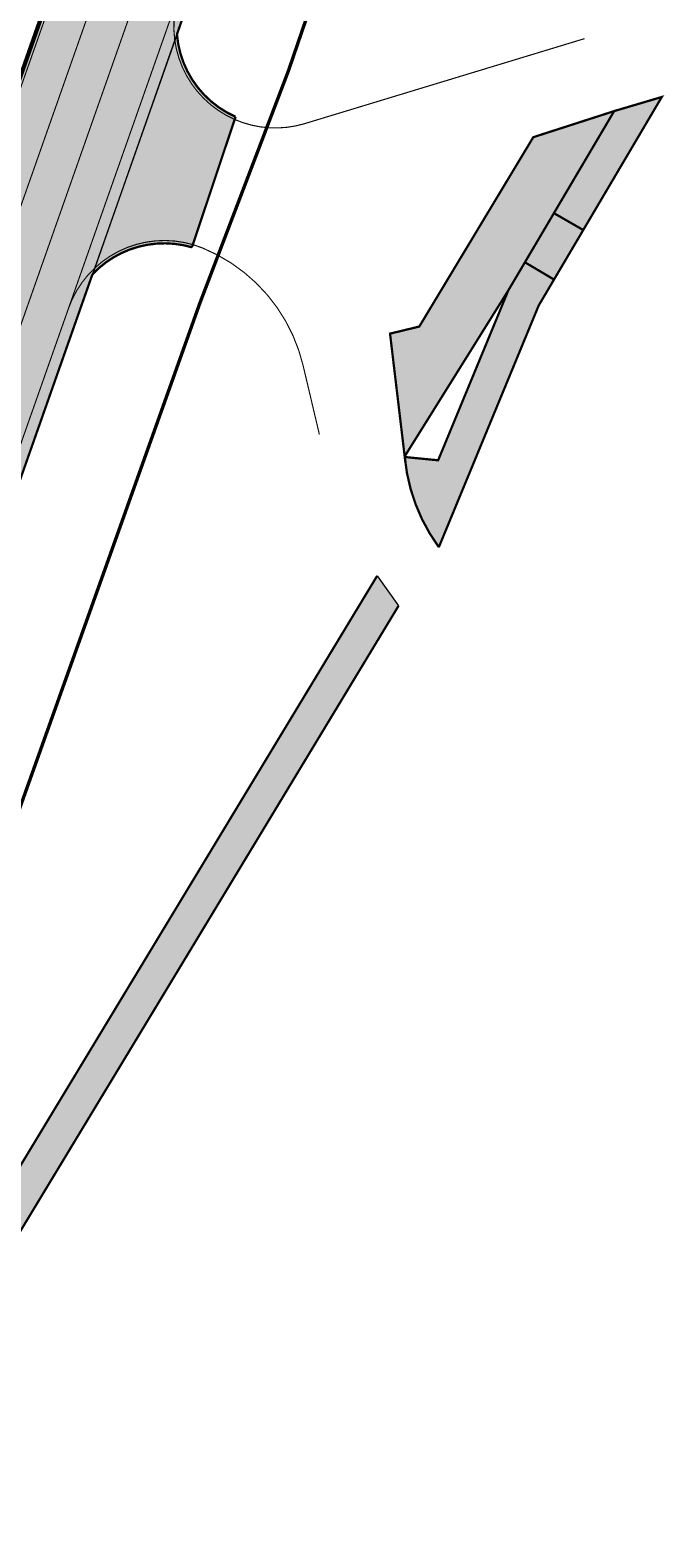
# Model space of a CAD drawing. Header units: metres. Extents: x 751 to 535790, y 161 to 6579518.
# Drawn here: x 535733.5 to 535789.8, y 6579283.6 to 6579415.6 of the extents above; entities that cross this region are included whole.
import ezdxf

# ---------------------------------------------------------------- set-up
doc = ezdxf.new("R2010")
doc.units = ezdxf.units.M
for name, pattern in [('08136_Kogujatee$0$911', [2, 1, 1]), ('08136_Kogujatee$0$921', [4, 1, -3]), ('08136_Kogujatee$0$923_rada', [1, 0.5, -0.5]), ('08136_Kogujatee$0$DOT', [0.25, 0, -0.25]), ('13132-geo$0$KATASTRIPIIR', [0.02, 0.01, 0.01])]:
    doc.linetypes.add(name, pattern=pattern)
for name, color, linetype, lineweight in [('-GEODEESIA', 7, 'Continuous', 9), ('-KOGUJATEE', 7, 'Continuous', 9), ('DP_KR-olemasolev', 36, 'Continuous', 9)]:
    doc.layers.add(name, color=color, linetype=linetype, lineweight=lineweight)
doc.layers.add('08136_Kogujatee$0$K-T_kate_kõnnitee', color=7, linetype='Continuous', true_color=0xffffcc)
for name, color, linetype in [('08136_Kogujatee$0$K-T_kate_sõidutee', 254, 'Continuous'), ('08136_Kogujatee$0$K-T_KM', 7, 'Continuous'), ('08136_Kogujatee$0$K-T_tee', 250, 'Continuous'), ('08136_Kogujatee$0$K-T_tee äärekivi', 250, 'Continuous'), ('13132-geo$0$PIIR', 7, 'Continuous')]:
    doc.layers.add(name, color=color, linetype=linetype)

# ---------------------------------------------------------------- blocks, each defined once
blk = doc.blocks.new('13132-geo')
at = {"layer": '13132-geo$0$PIIR', "linetype": '13132-geo$0$KATASTRIPIIR', "lineweight": 0, "ltscale": 0.5, "flags": 128}
blk.add_lwpolyline([(535731.43, 6579485.3), (535729.49, 6579479.78), (535708.24, 6579419.48), (535683, 6579412.43), (535677.58, 6579380.08), (535690.47, 6579363.76), (535630.21, 6579219.02), (535561.29, 6579092.49), (535513.98, 6579029.28), (535479, 6578983.11), (535467.5700000001, 6578969.34), (535433.13, 6578912.93), (535360.61, 6578814.9), (535242.98, 6578647.68), (535186.55, 6578567.350000001), (535185.17, 6578569.600000001), (535150.18, 6578519.58), (535154.25, 6578516.72), (535131.12, 6578483.04), (535080.35, 6578410.97), (534998.62, 6578298.33), (534986.47, 6578281.58), (534978.42, 6578287.45), (534848.14, 6578103.61), (534789.63, 6578021.05), (534799.84, 6578013.86), (534769.95, 6577971.77), (534659.8, 6577815.18), (534626.79, 6577769.36), (534540.6900000001, 6577650.32), (534455.0700000001, 6577532.32), (534418.45, 6577480.94), (534364.53, 6577405.28), (534277.65, 6577286.41), (534268.81, 6577274.32), (534188.6900000001, 6577165.4), (534141.75, 6577101.29), (534144.74, 6577100.84), (533888.67, 6576751.100000001), (533556.3, 6576293.640000001), (533520.05, 6576242.25), (533373.27, 6576040.57), (533365.58, 6576045.03), (533149.23, 6575741.41), (533155.72, 6575736.74), (533124.9, 6575691.640000001), (533122.81, 6575694.07), (533093.97, 6575667.4), (533075.67, 6575632.08), (533063.31, 6575612.9), (533112.93, 6575576.93), (533162.02, 6575646.640000001), (533163.13, 6575648.22), (533432.11, 6576030.36), (533574.97, 6576227.98), (533825.9400000001, 6576575.42), (533935.08, 6576727.75), (534036.84, 6576863.94), (534154.72, 6577026.810000001), (534192.15, 6577082.140000001), (534292.89, 6577221.5), (534382.11, 6577346.2), (534467.77, 6577464.59), (534565.66, 6577599.04), (534664.54, 6577736.42), (534757.77, 6577867.18), (534907.8200000001, 6578081.65), (534930.58, 6578065.73), (534962, 6578110.82), (534938.8, 6578126.12), (535035.14, 6578263.93), (535157.31, 6578434.68), (535215.25, 6578513.17), (535260.27, 6578577.19), (535258.03, 6578579.15), (535269.48, 6578595.71), (535386.38, 6578763.49), (535408.54, 6578738.69), (535436.4, 6578767.66), (535447.75, 6578820.57), (535458.1900000001, 6578850.100000001), (535467.46, 6578866.850000001), (535558.87, 6579005.600000001), (535618.47, 6579097.33), (535654.98, 6579166.51), (535675.34, 6579177.59), (535675.45, 6579194.38), (535688.75, 6579232.54), (535704.53, 6579267.76), (535715.83, 6579299.46), (535748.6, 6579391.34), (535756.45, 6579411.93), (535774.73, 6579465.34), (535777.54, 6579473.54)], close=True, dxfattribs=at)
blk = doc.blocks.new('08136_Kogujatee')
at = {"layer": '08136_Kogujatee$0$K-T_kate_kõnnitee'}
blk.add_hatch(color=256, dxfattribs=at).paths.add_polyline_path([(535785.3364394337, 6579408.361745501), (535779.9936901337, 6579399.31239986), (535782.5943255264, 6579397.816454994), (535789.5595710515, 6579409.613923057)])
h = blk.add_hatch(color=256, dxfattribs=at)
edge = h.paths.add_edge_path()
edge.add_line((535777.4208347863, 6579394.954595288), (535775.9533925337, 6579392.469097391))
edge.add_line((535775.9533925337, 6579392.469097391), (535769.7264022502, 6579377.39979653))
edge.add_line((535769.7264022502, 6579377.39979653), (535766.7656047246, 6579377.688531866))
edge.add_arc((535782.6927731878, 6579379.14412518), 15.99354392086243, 185.2217894219479, 216.213040295722)
edge.add_line((535769.7887681724, 6579369.69531035), (535778.6448188124, 6579391.126930676))
edge.add_line((535778.6448188124, 6579391.126930676), (535780.0024944722, 6579393.426510092))
edge.add_line((535780.0024944722, 6579393.426510092), (535777.4208347861, 6579394.954595288))
h = blk.add_hatch(color=256, dxfattribs=at)
edge = h.paths.add_edge_path()
edge.add_line((535764.3167575463, 6579367.15121296), (535766.2197061976, 6579364.500767422))
edge.add_line((535766.2197061976, 6579364.500767422), (535694.4802579993, 6579245.895298999))
edge.add_arc((535865.6110005432, 6579142.385534116), 200.0000061743151, 148.8320264258974, 156.575288898871)
edge.add_line((535682.094344, 6579221.894271), (535671.3148120571, 6579197.01369261))
edge.add_arc((535688.9664306385, 6579205.300450824), 19.5000000062506, 191.9372846190766, 205.1482556013338, ccw=False)
edge.add_line((535669.8881260738, 6579201.267053351), (535679.3415943029, 6579223.08690217))
edge.add_arc((535865.6109994547, 6579142.385534678), 203.000004952398, 148.8320264021485, 156.5752888751969, ccw=False)
edge.add_line((535691.913296941, 6579247.447945425), (535764.3167575463, 6579367.15121296))
at = {"layer": '08136_Kogujatee$0$K-T_kate_sõidutee'}
h = blk.add_hatch(color=256, dxfattribs=at)
edge = h.paths.add_edge_path()
edge.add_line((535327.5711535427, 6578683.389688428), (535296.7457613313, 6578643.867847758))
edge.add_arc((552598.2910024045, 6566461.180757231), 21160.37174707958, 144.8491424383722, 144.9636125474701)
edge.add_line((535272.4407567674, 6578609.27714063), (535075.2210837819, 6578327.799887177))
edge.add_line((535075.2210837819, 6578327.799887177), (535046.155275312, 6578290.67311009))
edge.add_line((535046.155275312, 6578290.67311009), (534861.050375788, 6578026.486389111))
edge.add_line((534861.050375788, 6578026.486389111), (534852.966269657, 6578034.229128374))
edge.add_line((534852.966269657, 6578034.229128374), (535261.5061379995, 6578617.212661999))
edge.add_arc((535425.2936543734, 6578502.435250655), 200.0005116865176, 144.9037837735345, 144.9783734246571, ccw=False)
edge.add_line((535261.655698, 6578617.425789), (535375.2591022023, 6578779.088834526))
edge.add_line((535375.2591022023, 6578779.088834526), (535519.0208810001, 6578983.668681001))
edge.add_arc((534131.7863223304, 6579958.502278802), 1695.500004178312, 324.903626799992, 333.329087242539)
edge.add_line((535646.8840717024, 6579197.450983542), (535643.9780351812, 6579198.910719628))
edge.add_line((535643.9780351812, 6579198.910719628), (535654.3939180797, 6579219.010084459))
edge.add_arc((535654.8934891332, 6579218.989377884), 0.4999999997638523, 177.6265225842917, 310.7741638855893)
edge.add_arc((535640.4777900783, 6579235.705359036), 22.57343210961179, 310.7741635698993, 332.7330363708171)
edge.add_arc((534597.5507025626, 6579741.141920945), 1181.515826795186, 334.1167069500335, 335.1829747954353)
edge.add_line((535669.956851, 6579245.233964), (535671.880005, 6579249.381266))
edge.add_arc((534950.1963338386, 6579584.034727157), 795.5000064648705, 335.1222738824459, 340.6044683512804)
edge.add_line((535700.550569, 6579319.859062), (535741.056557, 6579434.910686))
edge.add_line((535741.056557, 6579434.910686), (535756.3073943069, 6579478.937561114))
edge.add_line((535756.3073943069, 6579478.937561114), (535766.2990338568, 6579476.389270481))
edge.add_line((535766.2990338568, 6579476.389270481), (535760.270486106, 6579458.908323599))
edge.add_line((535760.270486106, 6579458.908323599), (535757.5748413542, 6579446.698554993))
edge.add_line((535757.5748413542, 6579446.698554993), (535752.149586632, 6579431.036660133))
edge.add_line((535752.149586632, 6579431.036660133), (535742.7026461029, 6579404.203940377))
edge.add_line((535742.7026461029, 6579404.203940377), (535739.8141337719, 6579395.999523122))
edge.add_line((535739.8141337719, 6579395.999523122), (535738.4478083346, 6579392.118665881))
edge.add_line((535738.4478083346, 6579392.118665881), (535738.0925844394, 6579391.109701847))
edge.add_line((535738.0925844394, 6579391.109701847), (535730.9648656611, 6579370.864408688))
edge.add_line((535730.9648656611, 6579370.864408688), (535711.6337343925, 6579315.95702081))
edge.add_arc((534952.7845769792, 6579583.062108654), 804.4856565898361, 335.75875219058724, 340.60859089849794, ccw=False)
edge.add_line((535686.3345274648, 6579252.756732068), (535676.3684412859, 6579223.002255169))
edge.add_arc((534455.1629843661, 6579800.739225978), 1350.971049079408, 334.23781295169863, 334.68175661658506, ccw=False)
edge.add_line((535671.8553611902, 6579213.557452054), (535671.179119181, 6579213.8838098))
edge.add_arc((535688.966430632, 6579205.300450821), 19.75000000041237, 154.2401270875827, 234.9535034004047)
edge.add_line((535677.6251707901, 6579189.131396267), (535687.0464805625, 6579182.523123544))
edge.add_line((535687.0464805625, 6579182.523123544), (535683.2868474738, 6579177.220647511))
edge.add_arc((535670.386688527, 6579155.899023091), 24.92038861549227, 58.82492837928949, 152.3821498078122)
edge.add_line((535648.3057489556, 6579167.451420089), (535647.7171067898, 6579166.306096771))
edge.add_arc((534209.6787477274, 6579906.113914666), 1617.179621920021, 324.8931312980676, 332.7761618852978, ccw=False)
edge.add_line((535532.6623127314, 6578976.068530675), (535473.9270615358, 6578892.151799708))
edge.add_line((535473.9270615358, 6578892.151799708), (535470.4253759843, 6578887.020691676))
edge.add_arc((535637.701308305, 6578768.385684142), 205.0743829599586, 144.6550694973622, 145.9707415731635)
edge.add_line((535467.7455218727, 6578883.148627658), (535451.3129372292, 6578864.202160386))
edge.add_line((535451.3129372292, 6578864.202160386), (535391.1408370074, 6578778.232562177))
edge.add_arc((535396.9305296459, 6578783.257869509), 7.666436892738719, 220.9571573370018, 242.7030154105623)
edge.add_line((535393.4146803209, 6578776.445156529), (535385.0379250555, 6578765.175663485))
edge.add_line((535385.0379250555, 6578765.175663485), (535327.5711535427, 6578683.389688428))
h = blk.add_hatch(color=256, dxfattribs=at)
edge = h.paths.add_edge_path()
edge.add_arc((535745.4395430598, 6579387.887683178), 8.750000248930137, 73.70736036931669, 136.7089638860339, ccw=False)
edge.add_line((535747.8942979447, 6579396.286295136), (535751.7645171195, 6579407.856861592))
edge.add_arc((535755.2895923011, 6579415.865378619), 8.750000000356675, 184.4999759168015, 246.2425479129194, ccw=False)
edge.add_line((535746.5665653415, 6579415.178865198), (535739.0705924892, 6579393.887597593))
h = blk.add_hatch(color=256, dxfattribs=at)
h.paths.add_polyline_path([(535782.5943255305, 6579397.816454992), (535779.9936901336, 6579399.31239986), (535777.4208347861, 6579394.954595288), (535780.002494472, 6579393.426510092)], flags=17)
h.paths.add_polyline_path([(535766.7752606804, 6579377.76993513), (535775.9533925337, 6579392.469097391), (535785.3364394333, 6579408.3617455), (535778.1636239915, 6579406.047373773), (535768.0539669665, 6579389.258356204), (535765.4604779873, 6579388.627808195), (535766.7656047246, 6579377.688531866)])
at = {"layer": '08136_Kogujatee$0$K-T_kate_kõnnitee', "linetype": 'Continuous', "flags": 128}
for points in [[(535785.3364394337, 6579408.361745501), (535779.9936901337, 6579399.31239986), (535782.5943255264, 6579397.816454994), (535789.5595710515, 6579409.613923057)], [(535782.5943255305, 6579397.816454992), (535779.9936901336, 6579399.31239986), (535777.4208347861, 6579394.954595288), (535780.002494472, 6579393.426510092), (535782.5943255264, 6579397.816454994)]]:
    blk.add_lwpolyline(points, close=True, dxfattribs=at)
at = {"layer": '08136_Kogujatee$0$K-T_kate_kõnnitee', "flags": 128}
blk.add_lwpolyline([(535766.7752606804, 6579377.76993513), (535775.9533925337, 6579392.469097391), (535785.3364394333, 6579408.3617455), (535778.1636239915, 6579406.047373773), (535768.0539669665, 6579389.258356204), (535765.4604779873, 6579388.627808195), (535766.7656047246, 6579377.688531866)], close=True, dxfattribs=at)
at = {"layer": '08136_Kogujatee$0$K-T_kate_kõnnitee', "linetype": 'Continuous', "flags": 128}
blk.add_lwpolyline([(535777.4208347863, 6579394.954595288), (535775.9533925337, 6579392.469097391), (535769.7264022502, 6579377.39979653), (535766.7656047246, 6579377.688531866, 0.1360551449513339), (535769.7887681724, 6579369.69531035), (535778.6448188124, 6579391.126930676), (535780.0024944722, 6579393.426510092), (535777.4208347861, 6579394.954595288)], format="xyb", dxfattribs=at)
at = {"layer": '08136_Kogujatee$0$K-T_kate_kõnnitee', "linetype": 'Continuous'}
blk.add_lwpolyline([(535764.3167575463, 6579367.15121296), (535766.2197061976, 6579364.500767422), (535694.4802579993, 6579245.895298999, 0.03379921803245967), (535682.094344, 6579221.894271), (535671.3148120571, 6579197.01369261, -0.0577076664356144), (535669.8881260738, 6579201.267053351), (535679.3415943029, 6579223.08690217, -0.03379921803278467), (535691.913296941, 6579247.447945425)], format="xyb", close=True, dxfattribs=at)
at = {"layer": '08136_Kogujatee$0$K-T_kate_sõidutee', "linetype": 'Continuous'}
blk.add_lwpolyline([(535643.9780351812, 6579198.910719628), (535654.3939180797, 6579219.010084459, 0.6565502365459359), (535655.2200287277, 6579218.610733073, 0.09610793626994947), (535660.542897158, 6579225.363632145, 0.004652504721228444), (535669.956851, 6579245.233964), (535671.880005, 6579249.381266, 0.02392514938210818), (535700.550569, 6579319.859062), (535741.056557, 6579434.910686), (535756.3073943069, 6579478.937561114), (535766.2990338568, 6579476.389270481), (535760.270486106, 6579458.908323599), (535757.5748413542, 6579446.698554993), (535752.149586632, 6579431.036660133), (535742.7026461029, 6579404.203940377), (535739.8141337719, 6579395.999523122), (535739.8141337719, 6579395.999523122), (535738.4478083346, 6579392.118665881), (535738.0925844394, 6579391.109701847), (535730.9648656611, 6579370.864408688), (535711.6337343925, 6579315.95702081, -0.02116457270868211), (535686.3345274648, 6579252.756732068), (535676.3684412859, 6579223.002255169, -0.001937072084195939), (535671.8553611902, 6579213.557452054)], format="xyb", dxfattribs=at)
at = {"layer": '08136_Kogujatee$0$K-T_kate_sõidutee'}
blk.add_lwpolyline([(535739.0705924886, 6579393.887597593, -0.2820367214876541), (535747.8942979447, 6579396.286295136), (535751.7645171195, 6579407.856861592, -0.2761152913851507), (535746.5665653415, 6579415.178865198), (535739.0705924892, 6579393.887597593)], format="xyb", dxfattribs=at)
at = {"layer": '08136_Kogujatee$0$K-T_KM', "linetype": '08136_Kogujatee$0$911', "const_width": 0.1}
for points in [[(535769.553215, 6579516.412468), (535741.2925789979, 6579434.828259994), (535700.786376, 6579319.776028, -0.02392521175308485), (535672.106718, 6579249.275903), (535669.510118, 6579243.676312, -0.044147598616887), (535520.375749, 6578984.673202), (535383.3667377535, 6578788.924514409)], [(535743.1017720976, 6579418.888244423), (535720.1760389237, 6579353.770890128, -0.02392521175307716)], [(535746.8003552979, 6579418.854166853, 0.3927754662920229), (535751.6834567429, 6579407.619422864, 0.3927754662920229)], [(535751.6834567429, 6579407.619422864, 0.1786477012706094), (535757.9051339623, 6579407.253820002), (535782.7013583778, 6579414.785041803)], [(535733.764848, 6579381.828622), (535736.950306, 6579390.876472, -0.4293678001097585), (535748.861049, 6579396.211943, -0.2418625730236641), (535757.758053, 6579385.781169), (535759.195933, 6579379.684047)], [(535738.8375757519, 6579396.236999807), (535710.6904858366, 6579316.289108392, -0.02094049906846742), (535685.6275577428, 6579253.610775317)]]:
    blk.add_lwpolyline(points, format="xyb", dxfattribs=at)
at = {"layer": '08136_Kogujatee$0$K-T_KM', "linetype": '08136_Kogujatee$0$921', "const_width": 0.1}
blk.add_lwpolyline([(535759.9538558297, 6579478.007559217), (535744.5968856692, 6579433.674294819), (535704.0877459456, 6579318.613721464, -0.02392521175308099), (535675.281944314, 6579247.803511119), (535672.6853442925, 6579242.203920072, -0.008598262011910345), (535647.1934404024, 6579189.61903196)], format="xyb", dxfattribs=at)
at = {"layer": '08136_Kogujatee$0$K-T_KM', "linetype": '08136_Kogujatee$0$923_rada', "const_width": 0.1}
blk.add_lwpolyline([(535746.8003552977, 6579418.854166853), (535737.2348824926, 6579391.684772665, -0.02094049906846742)], format="xyb", dxfattribs=at)
at = {"layer": '08136_Kogujatee$0$K-T_tee', "const_width": 0.2}
for points in [[(535766.2990338568, 6579476.389270481), (535760.270486106, 6579458.908323599), (535757.5748413542, 6579446.698554993), (535752.149586632, 6579431.036660133), (535746.5665653417, 6579415.178865196)], [(535751.7645171195, 6579407.856861592), (535747.8942979447, 6579396.286295136)]]:
    blk.add_lwpolyline(points, dxfattribs=at)
for points in [[(535746.5665653417, 6579415.178865197, 0.2761152913851507), (535751.7645171195, 6579407.856861592, 0.2761152913851507)], [(535739.0705924886, 6579393.887597593, -0.2820367214876541), (535747.8942979445, 6579396.286295136, -0.2418625730255234)], [(535739.0705924886, 6579393.887597593), (535711.6337343925, 6579315.95702081, -0.02116457270747128), (535686.334527466, 6579252.756732072, -0.02094049906856399)]]:
    blk.add_lwpolyline(points, format="xyb", dxfattribs=at)
at = {"layer": '08136_Kogujatee$0$K-T_tee', "linetype": 'Continuous', "const_width": 0.2, "flags": 128}
blk.add_lwpolyline([(535785.3364394337, 6579408.361745501), (535779.9936901337, 6579399.31239986), (535782.5943255264, 6579397.816454994), (535789.5595710515, 6579409.613923057)], close=True, dxfattribs=at)
at = {"layer": '08136_Kogujatee$0$K-T_tee', "linetype": 'Continuous', "flags": 128}
for points in [[(535766.7752606804, 6579377.76993513, 0.2, 0.2, 0), (535775.9533925337, 6579392.469097391, 0.2, 0.2, 0), (535785.3364394333, 6579408.3617455, 0.2, 0.2, 0), (535778.1636239915, 6579406.047373773, 0.2, 0.2, 0), (535768.0539669665, 6579389.258356204, 0.2, 0.2, 0), (535765.4604779873, 6579388.627808195, 0.2, 0.2, 0), (535766.7656047246, 6579377.688531866, 0, 0, 0)], [(535782.5943255305, 6579397.816454992, 0.2, 0.2, 0), (535779.9936901336, 6579399.31239986, 0.2, 0.2, 0), (535777.4208347861, 6579394.954595288, 0.2, 0.2, 0), (535780.002494472, 6579393.426510092, 0.2, 0.2, 0), (535782.5943255264, 6579397.816454994, 0, 0, 0)]]:
    blk.add_lwpolyline(points, format="xyseb", close=True, dxfattribs=at)
for points in [[(535777.4208347863, 6579394.954595288, 0.2, 0.2, 0), (535775.9533925337, 6579392.469097391, 0.2, 0.2, 0), (535769.7264022502, 6579377.39979653, 0.2, 0.2, 0), (535766.7656047246, 6579377.688531866, 0.2, 0.2, 0.1360551449513339), (535769.7887681724, 6579369.69531035, 0.2, 0.2, 0), (535778.6448188124, 6579391.126930676, 0.2, 0.2, 0), (535780.0024944722, 6579393.426510092, 0.2, 0.2, 0), (535777.4208347861, 6579394.954595288, 0, 0, 0)], [(535766.2197061976, 6579364.500767422, 0.2, 0.2, 0), (535694.4802579993, 6579245.895298999, 0.2, 0.2, 0.03379921803245967), (535682.094344, 6579221.894271, 0.2, 0.2, 0), (535672.2388534446, 6579199.146501744, 0.2, 0.2, 0.1458454888974858), (535678.7736527994, 6579190.76876888, 0.2, 0.2, 0), (535687.570420613, 6579183.354891767, 0, 0, 0)]]:
    blk.add_lwpolyline(points, format="xyseb", dxfattribs=at)
at = {"layer": '08136_Kogujatee$0$K-T_tee', "linetype": 'Continuous', "const_width": 0.2, "flags": 128}
blk.add_lwpolyline([(535669.8881260738, 6579201.267053351), (535679.3415943029, 6579223.08690217, -0.03379921803278467), (535691.913296941, 6579247.447945425), (535764.3167575463, 6579367.15121296)], format="xyb", dxfattribs=at)
at = {"layer": '08136_Kogujatee$0$K-T_tee äärekivi', "linetype": '08136_Kogujatee$0$DOT', "ltscale": 4, "const_width": 0.25}
blk.add_lwpolyline([(535756.1858455946, 6579478.968561176), (535740.9385460473, 6579434.951899042), (535700.4326629302, 6579319.900572947, -0.02392514938195006), (535671.766604047, 6579249.433851396), (535669.843450045, 6579245.286549391, -0.002422673280831015), (535662.8597987134, 6579230.41546069), (535660.4310852421, 6579225.419537907, -0.0960907220629026), (535655.1383938296, 6579218.705394276, -0.8197251433097903), (535654.5581671586, 6579219.157259311, 0.03229534271062498), (535702.2603757724, 6579332.107916498), (535753.6196140681, 6579479.623058741)], format="xyb", dxfattribs=at)
at = {"layer": '08136_Kogujatee$0$K-T_tee äärekivi'}
for points in [[(535756.3073943069, 6579478.937561114), (535741.056557, 6579434.910686), (535700.550569, 6579319.859062, -0.02392514938210818), (535671.880005, 6579249.381266), (535669.956851, 6579245.233964, -0.002422752616794851), (535662.9724536922, 6579230.361292939), (535660.5428645379, 6579225.363568855, -0.09610714047817467), (535655.2200287277, 6579218.610733073, -0.8197251449452051), (535654.446393167, 6579219.213219786, 0.03229534271057105), (535702.142326, 6579332.149017), (535753.4980491414, 6579479.654062939)], [(535756.0642968824, 6579478.999561238), (535740.8205350946, 6579434.993112084), (535700.3147568605, 6579319.942083894, -0.02392514938206355), (535671.6532030939, 6579249.486436791), (535669.73004909, 6579245.339134783, -0.002422593936201282), (535662.7471437257, 6579230.469628423), (535660.319307732, 6579225.475510633, -0.0960741659793473), (535655.0567589315, 6579218.80005548, -0.8197251449149787), (535654.6699411505, 6579219.101298836, 0.03229534271067889), (535702.3784255447, 6579332.066815996), (535753.741178995, 6579479.592054544)]]:
    blk.add_lwpolyline(points, format="xyb", dxfattribs=at)

msp = doc.modelspace()

# ---------------------------------------------------------------- linework, layer by layer
at = {"layer": 'DP_KR-olemasolev', "ltscale": 0.5, "const_width": 0.3, "flags": 128}
msp.add_lwpolyline([(535675.45, 6579194.38), (535688.75, 6579232.54), (535704.53, 6579267.76), (535715.83, 6579299.46), (535748.6, 6579391.34), (535756.45, 6579411.93), (535774.73, 6579465.34), (535777.54, 6579473.54), (535731.43, 6579485.3), (535729.49, 6579479.78), (535708.24, 6579419.48), (535683, 6579412.43), (535677.58, 6579380.08), (535690.47, 6579363.76), (535630.21, 6579219.02), (535561.29, 6579092.49)], dxfattribs=at)

# ---------------------------------------------------------------- block references
at = {"layer": '-GEODEESIA', "ltscale": 0.5}
msp.add_blockref('13132-geo', (0, 0), dxfattribs=at)
at = {"layer": '-KOGUJATEE', "ltscale": 0.5}
msp.add_blockref('08136_Kogujatee', (0, 0), dxfattribs=at)

doc.saveas('drawing.dxf')
